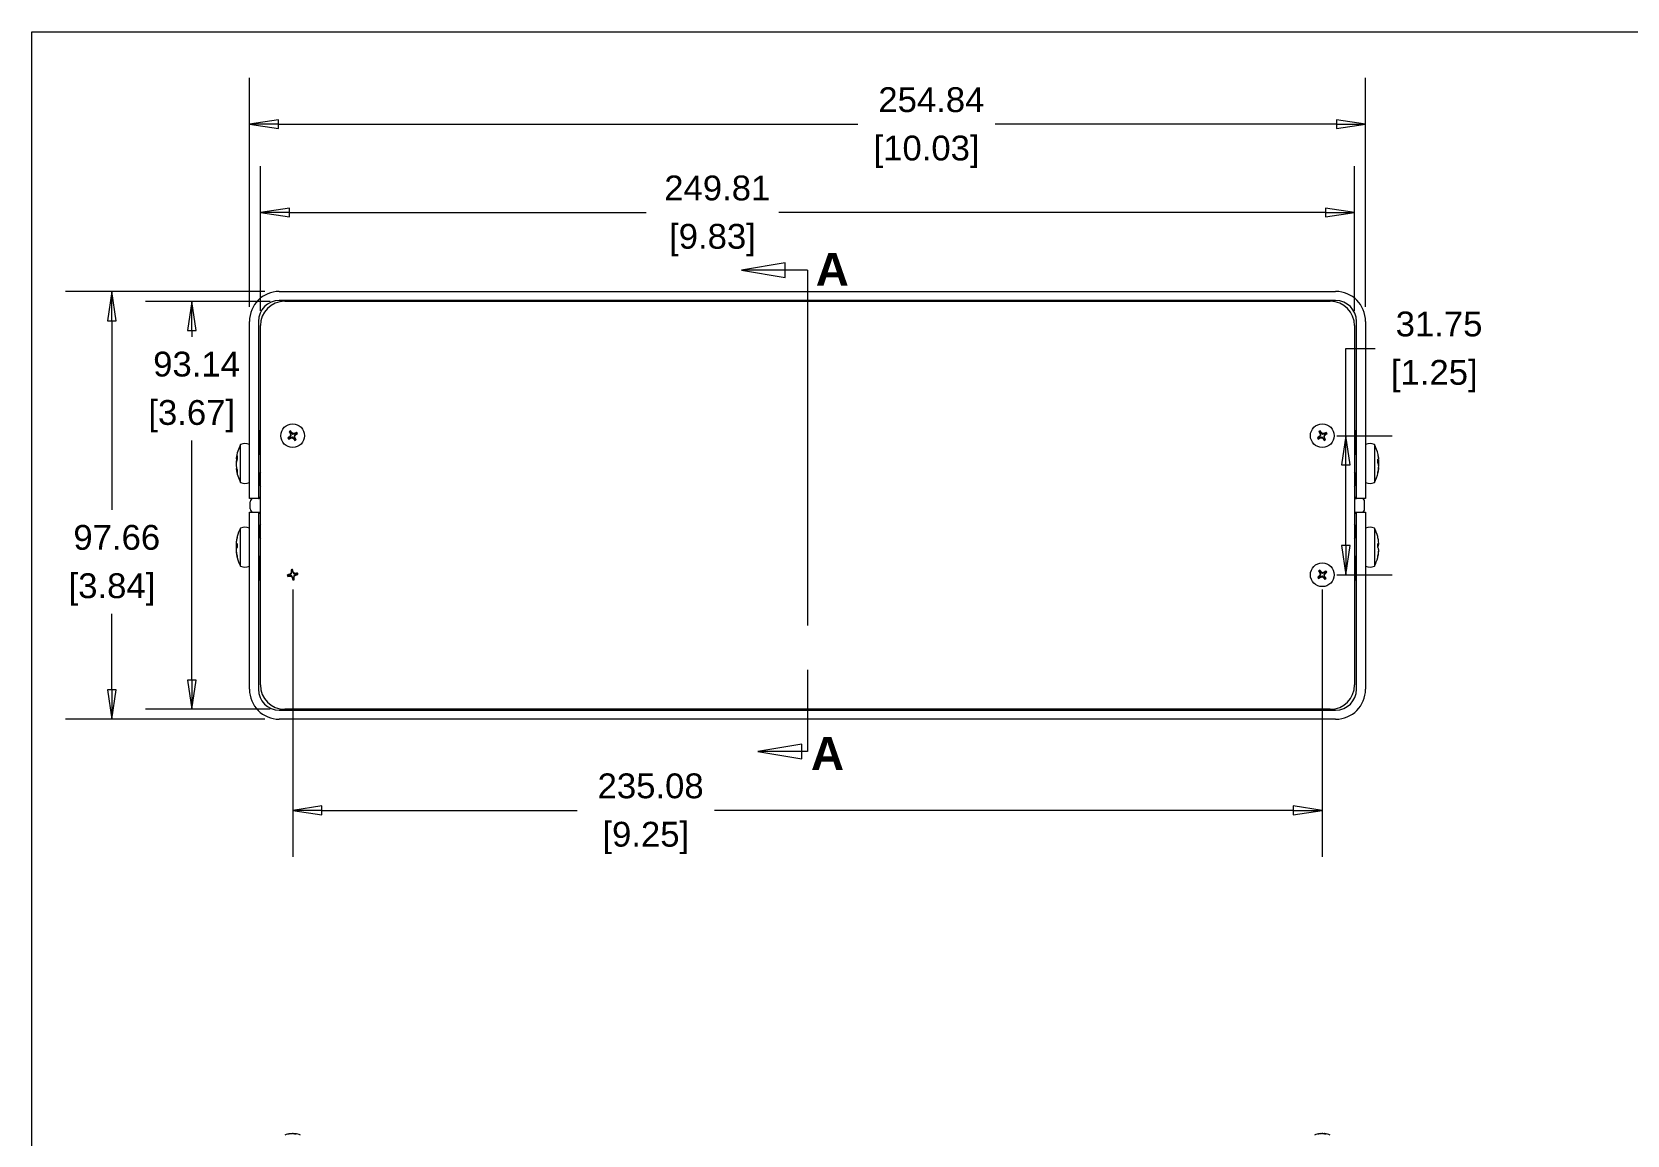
# Model space of a CAD drawing. Header units: millimetres. Extents: x 12 to 919, y 12 to 708.
# Drawn here: x 21.2 to 385.4, y 446.6 to 698.5 of the extents above; entities that cross this region are included whole.
import ezdxf

# ---------------------------------------------------------------- set-up
doc = ezdxf.new("R2010")
doc.units = ezdxf.units.MM
doc.header["$LTSCALE"] = 3.333333
doc.linetypes.add('DOUBLE_DASH_CHAIN', pattern=[1.2403, 0.6614, -0.0827, 0.1654, -0.0827, 0.1654, -0.0827])
doc.layers.get('0').update_dxf_attribs({"lineweight": 25})
for name, color, linetype, lineweight in [('Dimension (ANSI)', 7, 'Continuous', 9), ('Section Line (ANSI)', 7, 'DOUBLE_DASH_CHAIN', 9), ('Sketch Geometry (ANSI)', 7, 'Continuous', 9), ('Visible (ANSI)', 7, 'Continuous', 9)]:
    doc.layers.add(name, color=color, linetype=linetype, lineweight=lineweight)
doc.styles.add('Label Text (ANSI)', font='arialbd.ttf')
doc.styles.add('Note Text (ANSI)', font='arial.ttf')
doc.dimstyles.new('Default - mm_inch (ANSI)', dxfattribs={"dimscale": 3.333333, "dimtxt": 1.7, "dimasz": 2, "dimexe": 3.175, "dimexo": 1, "dimgap": 0.8, "dimtad": 0, "dimtih": 1, "dimtoh": 1, "dimrnd": 1e-08, "dimzin": 4, "dimdsep": 46, "dimtxsty": 'Note Text (ANSI)', "dimblk": 'Filled-1', "dimcen": 0.09, "dimdle": 10, "dimclrd": 256, "dimclre": 256, "dimclrt": 256, "dimadec": 1, "dimazin": 0, "dimtfac": 1.176471, "dimtofl": 0, "dimtmove": 0, "dimatfit": 3, "dimfxl": 0, "dimtolj": 1, "dimtzin": 0, "dimlwd": -1, "dimlwe": -1, "dimarcsym": 0})

# ---------------------------------------------------------------- blocks, each defined once
blk = doc.blocks.new('Borders Default Border')
at = {"layer": 'Sketch Geometry (ANSI)', "flags": 128}
blk.add_lwpolyline([(6.35, 6.35), (6.35, 209.55), (273.05, 209.55), (273.05, 6.35), (6.35, 6.35)], dxfattribs=at)
blk = doc.blocks.new('Filled-1')
at = {"color": 0}
for p, q in [((0, 0), (-1, 0.15)), ((-1, 0.15), (-1, -0.15)), ((-1, 0), (0, 0)), ((-1, -0.15), (0, 0))]:
    blk.add_line(p, q, dxfattribs=at)
at = {"color": 0, "flags": 128}
blk.add_lwpolyline([(-1, -0.15), (0, 0), (-1, 0.15), (-1, -0.15)], dxfattribs=at)
at = {"color": 0}
blk.add_solid([(-1, -0.15), (0, 0), (-1, 0.15), (-1, -0.15)], dxfattribs=at)
blk = doc.blocks.new('*D13')
at = {"layer": 'Defpoints', "color": 0, "transparency": 16777216}
for p in [(323.15, 657.27), (73.34, 631.45), (323.15, 631.45)]:
    blk.add_point(p, dxfattribs=at)
at = {"layer": 'Dimension (ANSI)', "transparency": 16777216}
for p, q in [((73.34, 634.78), (73.34, 667.85)), ((323.15, 634.78), (323.15, 667.85)), ((80.01, 657.27), (161.41, 657.27)), ((316.48, 657.27), (191.7, 657.27))]:
    blk.add_line(p, q, dxfattribs=at)
at = {"layer": 'Dimension (ANSI)', "transparency": 16777216, "xscale": 6.666666666666667, "yscale": 6.666666666666667, "zscale": 6.666666666666667, "rotation": 180}
blk.add_blockref('Filled-1', (73.34, 657.27), dxfattribs=at)
at = {"layer": 'Dimension (ANSI)', "transparency": 16777216, "xscale": 6.666666666666667, "yscale": 6.666666666666667, "zscale": 6.666666666666667}
blk.add_blockref('Filled-1', (323.15, 657.27), dxfattribs=at)
at = {"layer": 'Dimension (ANSI)', "transparency": 16777216, "attachment_point": 5, "style": 'Note Text (ANSI)'}
for s, insert, char_height in [('\\A1; 249.81', (176.55, 662.83), 5.6667), ('\\A1;[9.83]', (176.55, 650.97), 5.667)]:
    blk.add_mtext(s, dxfattribs=dict(at, insert=insert, char_height=char_height))
blk = doc.blocks.new('*D14')
at = {"layer": 'Defpoints', "color": 0, "transparency": 16777216}
for p in [(78.88, 636.98), (57.66, 543.84), (78.88, 543.84)]:
    blk.add_point(p, dxfattribs=at)
at = {"layer": 'Dimension (ANSI)', "transparency": 16777216}
for p, q in [((75.54, 636.98), (47.07, 636.98)), ((57.66, 630.32), (57.66, 628.91)), ((57.66, 550.51), (57.66, 605.19)), ((75.54, 543.84), (47.07, 543.84))]:
    blk.add_line(p, q, dxfattribs=at)
at = {"layer": 'Dimension (ANSI)', "transparency": 16777216, "xscale": 6.666666666666667, "yscale": 6.666666666666667, "zscale": 6.666666666666667}
for p, rotation in [((57.66, 636.98), 90), ((57.66, 543.84), 270)]:
    blk.add_blockref('Filled-1', p, dxfattribs=dict(at, rotation=rotation))
at = {"layer": 'Dimension (ANSI)', "transparency": 16777216, "char_height": 5.667, "attachment_point": 5, "style": 'Note Text (ANSI)'}
for s, insert in [('\\A1; 93.14', (57.66, 622.61)), ('\\A1;[3.67]', (57.66, 610.75))]:
    blk.add_mtext(s, dxfattribs=dict(at, insert=insert))
blk = doc.blocks.new('*D15')
at = {"layer": 'Defpoints', "color": 0, "transparency": 16777216}
for p in [(70.83, 677.43), (70.83, 632.4), (325.66, 632.4)]:
    blk.add_point(p, dxfattribs=at)
at = {"layer": 'Dimension (ANSI)', "transparency": 16777216}
for p, q in [((70.83, 635.73), (70.83, 688.01)), ((325.66, 635.73), (325.66, 688.01)), ((77.49, 677.43), (209.74, 677.43)), ((319, 677.43), (241.11, 677.43))]:
    blk.add_line(p, q, dxfattribs=at)
at = {"layer": 'Dimension (ANSI)', "transparency": 16777216, "xscale": 6.666666666666667, "yscale": 6.666666666666667, "zscale": 6.666666666666667, "rotation": 180}
blk.add_blockref('Filled-1', (70.83, 677.43), dxfattribs=at)
at = {"layer": 'Dimension (ANSI)', "transparency": 16777216, "xscale": 6.666666666666667, "yscale": 6.666666666666667, "zscale": 6.666666666666667}
blk.add_blockref('Filled-1', (325.66, 677.43), dxfattribs=at)
at = {"layer": 'Dimension (ANSI)', "transparency": 16777216, "char_height": 5.6667, "attachment_point": 5, "style": 'Note Text (ANSI)'}
for s, insert in [('\\A1; 254.84', (225.43, 682.99)), ('\\A1;[10.03]', (225.43, 671.13))]:
    blk.add_mtext(s, dxfattribs=dict(at, insert=insert))
blk = doc.blocks.new('*D16')
at = {"layer": 'Defpoints', "color": 0, "transparency": 16777216}
for p in [(77.66, 639.23), (39.44, 541.57), (77.66, 541.57)]:
    blk.add_point(p, dxfattribs=at)
at = {"layer": 'Dimension (ANSI)', "transparency": 16777216}
for p, q in [((74.33, 639.23), (28.86, 639.23)), ((39.44, 632.57), (39.44, 589.35)), ((39.44, 548.24), (39.44, 565.63)), ((74.33, 541.57), (28.86, 541.57))]:
    blk.add_line(p, q, dxfattribs=at)
at = {"layer": 'Dimension (ANSI)', "transparency": 16777216, "xscale": 6.666666666666667, "yscale": 6.666666666666667, "zscale": 6.666666666666667}
for p, rotation in [((39.44, 639.23), 90), ((39.44, 541.57), 270)]:
    blk.add_blockref('Filled-1', p, dxfattribs=dict(at, rotation=rotation))
at = {"layer": 'Dimension (ANSI)', "transparency": 16777216, "char_height": 5.667, "attachment_point": 5, "style": 'Note Text (ANSI)'}
for s, insert in [('\\A1; 97.66', (39.44, 583.05)), ('\\A1;[3.84]', (39.44, 571.19))]:
    blk.add_mtext(s, dxfattribs=dict(at, insert=insert))
blk = doc.blocks.new('*D17')
at = {"layer": 'Defpoints', "color": 0, "transparency": 16777216}
for p in [(80.71, 574.55), (315.78, 574.55), (315.78, 520.75)]:
    blk.add_point(p, dxfattribs=at)
at = {"layer": 'Dimension (ANSI)', "transparency": 16777216}
for p, q in [((80.71, 571.22), (80.71, 510.16)), ((315.78, 571.22), (315.78, 510.16)), ((87.37, 520.75), (145.63, 520.75)), ((309.12, 520.75), (177.03, 520.75))]:
    blk.add_line(p, q, dxfattribs=at)
at = {"layer": 'Dimension (ANSI)', "transparency": 16777216, "xscale": 6.666666666666667, "yscale": 6.666666666666667, "zscale": 6.666666666666667, "rotation": 180}
blk.add_blockref('Filled-1', (80.71, 520.75), dxfattribs=at)
at = {"layer": 'Dimension (ANSI)', "transparency": 16777216, "xscale": 6.666666666666667, "yscale": 6.666666666666667, "zscale": 6.666666666666667}
blk.add_blockref('Filled-1', (315.78, 520.75), dxfattribs=at)
at = {"layer": 'Dimension (ANSI)', "transparency": 16777216, "attachment_point": 5, "style": 'Note Text (ANSI)'}
for s, insert, char_height in [('\\A1; 235.08', (161.33, 526.31), 5.6667), ('\\A1;[9.25]', (161.33, 514.45), 5.667)]:
    blk.add_mtext(s, dxfattribs=dict(at, insert=insert, char_height=char_height))
blk = doc.blocks.new('*D18')
at = {"layer": 'Defpoints', "color": 0, "transparency": 16777216}
for p in [(315.78, 606.3), (321.17, 606.3), (315.78, 574.55)]:
    blk.add_point(p, dxfattribs=at)
at = {"layer": 'Dimension (ANSI)', "transparency": 16777216}
for p, q in [((321.17, 606.3), (321.17, 626.21)), ((321.17, 626.21), (327.84, 626.21)), ((319.12, 606.3), (331.75, 606.3)), ((321.17, 581.22), (321.17, 599.63)), ((319.12, 574.55), (331.75, 574.55))]:
    blk.add_line(p, q, dxfattribs=at)
at = {"layer": 'Dimension (ANSI)', "transparency": 16777216, "xscale": 6.666666666666667, "yscale": 6.666666666666667, "zscale": 6.666666666666667}
for p, rotation in [((321.17, 606.3), 90), ((321.17, 574.55), 270)]:
    blk.add_blockref('Filled-1', p, dxfattribs=dict(at, rotation=rotation))
at = {"layer": 'Dimension (ANSI)', "transparency": 16777216, "char_height": 5.667, "attachment_point": 5, "style": 'Note Text (ANSI)'}
for s, insert in [('\\A1; 31.75', (341.35, 631.77)), ('\\A1;[1.25]', (341.35, 619.91))]:
    blk.add_mtext(s, dxfattribs=dict(at, insert=insert))
blk = doc.blocks.new('2dTransSection1')
at = {"layer": 'Section Line (ANSI)', "linetype": 'Continuous'}
for p, q in [((57.95, 193.73), (54.95, 193.23)), ((57.95, 192.73), (57.95, 193.73)), ((57.95, 193.23), (54.95, 193.23)), ((54.95, 193.23), (57.95, 192.73)), ((59.47, 193.23), (57.95, 193.23)), ((59.47, 193.23), (59.47, 187.64)), ((59.47, 165.84), (59.47, 160.25)), ((59.08, 160.75), (56.08, 160.25)), ((59.08, 159.75), (59.08, 160.75)), ((59.08, 160.25), (56.08, 160.25)), ((56.08, 160.25), (59.08, 159.75)), ((59.47, 160.25), (59.08, 160.25))]:
    blk.add_line(p, q, dxfattribs=at)
at = {"layer": 'Section Line (ANSI)', "linetype": 'DOUBLE_DASH_CHAIN', "ltscale": 11.041431}
blk.add_line((59.47, 193.23), (59.47, 160.25), dxfattribs=at)
at = {"layer": 'Section Line (ANSI)', "linetype": 'Continuous', "flags": 128}
for points in [[(57.95, 193.73), (54.95, 193.23), (57.95, 192.73), (57.95, 193.73)], [(59.08, 160.75), (56.08, 160.25), (59.08, 159.75), (59.08, 160.75)]]:
    blk.add_lwpolyline(points, dxfattribs=at)
at = {"layer": 'Section Line (ANSI)'}
for points in [[(57.95, 193.73), (54.95, 193.23), (57.95, 192.73), (57.95, 193.73)], [(59.08, 160.75), (56.08, 160.25), (59.08, 159.75), (59.08, 160.75)]]:
    blk.add_solid(points, dxfattribs=at)
at = {"layer": 'Section Line (ANSI)', "char_height": 2.25, "attachment_point": 7, "style": 'Label Text (ANSI)'}
for insert in [(60.04, 192.16), (59.71, 158.99)]:
    blk.add_mtext('A', dxfattribs=dict(at, insert=insert))

msp = doc.modelspace()

# ---------------------------------------------------------------- linework, layer by layer
at = {"layer": 'Visible (ANSI)'}
for p, q in [((77.659, 639.233), (318.832, 639.233)), ((318.832, 637.175), (77.659, 637.175)), ((78.878, 636.985), (317.613, 636.985)), ((70.826, 591.989), (70.826, 632.4)), ((72.884, 632.4), (72.884, 591.989)), ((73.341, 549.38), (73.341, 631.448)), ((323.15, 631.448), (323.15, 549.38)), ((323.607, 591.989), (323.607, 632.4)), ((325.665, 632.4), (325.665, 591.989)), ((73.092, 602.403), (73.092, 607.102)), ((79.755, 605.768), (80.076, 605.978)), ((80.158, 605.853), (79.837, 605.643)), ((79.993, 606.067), (80.076, 605.978)), ((80.258, 606.851), (80.049, 607.171)), ((80.076, 605.978), (80.374, 606.371)), ((80.147, 606.803), (80.258, 606.851)), ((80.637, 605.968), (80.158, 605.853)), ((80.206, 605.741), (80.158, 605.853)), ((80.174, 607.253), (80.384, 606.933)), ((80.238, 606.4), (80.374, 606.371)), ((80.374, 606.371), (80.258, 606.851)), ((80.472, 607.015), (80.384, 606.933)), ((80.384, 606.933), (80.777, 606.635)), ((80.609, 605.832), (80.637, 605.968)), ((81.031, 605.67), (80.637, 605.968)), ((80.805, 606.771), (80.777, 606.635)), ((80.777, 606.635), (81.256, 606.75)), ((80.942, 605.588), (81.031, 605.67)), ((81.24, 605.35), (81.031, 605.67)), ((81.338, 606.625), (81.04, 606.232)), ((81.177, 606.203), (81.04, 606.232)), ((81.04, 606.232), (81.156, 605.752)), ((81.267, 605.8), (81.156, 605.752)), ((81.156, 605.752), (81.366, 605.432)), ((81.208, 606.862), (81.256, 606.75)), ((81.256, 606.75), (81.577, 606.96)), ((81.659, 606.835), (81.338, 606.625)), ((81.421, 606.536), (81.338, 606.625)), ((314.811, 605.808), (315.14, 606.004)), ((315.217, 605.876), (314.888, 605.679)), ((315.061, 606.096), (315.14, 606.004)), ((315.14, 606.004), (315.454, 606.385)), ((315.358, 606.869), (315.162, 607.197)), ((315.701, 605.971), (315.217, 605.876)), ((315.26, 605.762), (315.217, 605.876)), ((315.245, 606.825), (315.358, 606.869)), ((315.29, 607.274), (315.487, 606.945)), ((315.319, 606.419), (315.454, 606.385)), ((315.454, 606.385), (315.358, 606.869)), ((315.579, 607.024), (315.487, 606.945)), ((315.487, 606.945), (315.867, 606.632)), ((315.667, 605.836), (315.701, 605.971)), ((316.081, 605.658), (315.701, 605.971)), ((315.901, 606.767), (315.867, 606.632)), ((315.867, 606.632), (316.351, 606.728)), ((315.99, 605.579), (316.081, 605.658)), ((316.278, 605.329), (316.081, 605.658)), ((316.428, 606.599), (316.114, 606.218)), ((316.249, 606.184), (316.114, 606.218)), ((316.114, 606.218), (316.21, 605.734)), ((316.323, 605.778), (316.21, 605.734)), ((316.21, 605.734), (316.406, 605.406)), ((316.308, 606.841), (316.351, 606.728)), ((316.351, 606.728), (316.68, 606.924)), ((316.757, 606.795), (316.428, 606.599)), ((316.507, 606.507), (316.428, 606.599)), ((323.399, 607.102), (323.399, 602.403)), ((67.823, 601.077), (68.057, 601.035)), ((67.823, 601.066), (67.906, 601.052)), ((67.864, 601.128), (68.057, 601.095)), ((68.057, 601.667), (68.057, 600.926)), ((68.794, 595.611), (68.794, 604.267)), ((72.884, 602.276), (73.102, 602.276)), ((323.607, 602.276), (323.389, 602.276)), ((327.697, 604.267), (327.697, 595.611)), ((328.668, 601.075), (328.659, 601.074)), ((67.823, 600.131), (67.845, 600.13)), ((67.823, 599.69), (67.825, 599.69)), ((67.823, 598.811), (67.919, 598.828)), ((67.823, 598.8), (67.921, 598.818)), ((67.864, 600.767), (67.998, 600.775)), ((67.864, 599.053), (67.874, 599.052)), ((67.864, 598.545), (67.983, 598.561)), ((68.057, 598.295), (68.057, 597.768)), ((72.884, 597.602), (73.107, 597.602)), ((73.092, 595.291), (73.092, 597.45)), ((323.607, 597.602), (323.384, 597.602)), ((323.399, 597.45), (323.399, 595.291)), ((328.434, 600.023), (328.434, 600.909)), ((328.627, 600.722), (328.434, 600.686)), ((328.668, 600.551), (328.434, 600.528)), ((328.627, 600.108), (328.434, 600.077)), ((328.434, 597.556), (328.434, 597.76)), ((328.627, 598.5), (328.593, 598.503)), ((328.668, 600.144), (328.644, 600.143)), ((328.668, 598.96), (328.648, 598.963)), ((328.668, 598.803), (328.659, 598.804)), ((72.884, 591.989), (70.826, 591.989)), ((71.034, 589.576), (71.034, 591.227)), ((72.884, 591.989), (73.092, 591.989)), ((73.092, 591.989), (73.092, 591.862)), ((323.399, 591.989), (323.607, 591.989)), ((323.399, 591.862), (323.399, 591.989)), ((325.665, 591.989), (323.607, 591.989)), ((325.457, 589.576), (325.457, 591.227)), ((70.826, 548.402), (70.826, 588.814)), ((70.826, 588.814), (72.884, 588.814)), ((72.884, 588.814), (72.884, 548.402)), ((72.884, 588.814), (73.092, 588.814)), ((73.092, 588.814), (73.092, 588.941)), ((323.399, 588.941), (323.399, 588.814)), ((323.399, 588.814), (323.607, 588.814)), ((323.607, 588.814), (325.665, 588.814)), ((323.607, 548.402), (323.607, 588.814)), ((325.665, 588.814), (325.665, 548.402)), ((68.057, 583.248), (68.057, 583.247)), ((68.794, 576.536), (68.794, 585.191)), ((72.884, 583.2), (73.107, 583.2)), ((73.092, 585.512), (73.092, 583.353)), ((323.607, 583.2), (323.384, 583.2)), ((323.399, 583.353), (323.399, 585.512)), ((327.697, 585.191), (327.697, 576.536)), ((328.434, 583.246), (328.434, 583.248)), ((67.823, 581.539), (68.057, 581.514)), ((67.823, 581.235), (67.85, 581.233)), ((67.823, 579.927), (67.836, 579.929)), ((67.823, 579.77), (67.832, 579.772)), ((67.864, 581.563), (68.057, 581.528)), ((67.864, 581.128), (68.057, 581.096)), ((67.864, 579.439), (67.888, 579.441)), ((67.864, 579.424), (67.866, 579.425)), ((68.057, 581.685), (68.057, 580.788)), ((328.434, 580.752), (328.434, 581.651)), ((328.627, 581.544), (328.434, 581.509)), ((328.627, 581.15), (328.434, 581.118)), ((328.627, 579.444), (328.606, 579.445)), ((328.668, 581.553), (328.629, 581.549)), ((328.668, 579.938), (328.657, 579.939)), ((68.057, 578.625), (68.057, 578.479)), ((72.884, 578.527), (73.102, 578.527)), ((73.092, 578.4), (73.092, 573.701)), ((80.515, 575.234), (80.45, 575.612)), ((80.598, 575.637), (80.662, 575.259)), ((315.189, 575.466), (315.419, 575.16)), ((323.607, 578.527), (323.389, 578.527)), ((323.399, 573.701), (323.399, 578.4)), ((328.434, 578.479), (328.434, 578.612)), ((79.622, 574.442), (79.999, 574.507)), ((80.024, 574.359), (79.647, 574.295)), ((79.959, 574.621), (79.999, 574.507)), ((79.999, 574.507), (80.429, 574.748)), ((80.024, 574.238), (80.024, 574.359)), ((80.51, 574.274), (80.024, 574.359)), ((80.316, 574.829), (80.429, 574.748)), ((80.393, 575.234), (80.515, 575.234)), ((80.429, 574.748), (80.515, 575.234)), ((80.43, 574.16), (80.51, 574.274)), ((80.752, 573.844), (80.51, 574.274)), ((80.638, 573.803), (80.752, 573.844)), ((80.776, 575.3), (80.662, 575.259)), ((80.662, 575.259), (80.904, 574.83)), ((80.816, 573.466), (80.752, 573.844)), ((80.985, 574.355), (80.9, 573.869)), ((81.021, 573.869), (80.9, 573.869)), ((80.9, 573.869), (80.964, 573.491)), ((80.984, 574.943), (80.904, 574.83)), ((80.904, 574.83), (81.39, 574.744)), ((81.415, 574.596), (80.985, 574.355)), ((81.098, 574.274), (80.985, 574.355)), ((81.39, 574.865), (81.39, 574.744)), ((81.39, 574.744), (81.767, 574.809)), ((81.792, 574.661), (81.415, 574.596)), ((81.455, 574.482), (81.415, 574.596)), ((314.87, 573.956), (315.176, 574.187)), ((315.266, 574.067), (314.96, 573.837)), ((315.3, 575.07), (315.069, 575.376)), ((315.087, 574.27), (315.176, 574.187)), ((315.176, 574.187), (315.447, 574.599)), ((315.192, 575.014), (315.3, 575.07)), ((315.737, 574.214), (315.266, 574.067)), ((315.321, 573.959), (315.266, 574.067)), ((315.447, 574.599), (315.3, 575.07)), ((315.309, 574.618), (315.447, 574.599)), ((315.502, 575.248), (315.419, 575.16)), ((315.419, 575.16), (315.831, 574.889)), ((315.717, 574.077), (315.737, 574.214)), ((316.149, 573.943), (315.737, 574.214)), ((315.831, 574.889), (316.302, 575.036)), ((315.851, 575.027), (315.831, 574.889)), ((316.066, 573.855), (316.149, 573.943)), ((316.392, 574.916), (316.121, 574.504)), ((316.259, 574.485), (316.121, 574.504)), ((316.121, 574.504), (316.268, 574.033)), ((316.379, 573.637), (316.149, 573.943)), ((316.247, 575.144), (316.302, 575.036)), ((316.376, 574.089), (316.268, 574.033)), ((316.268, 574.033), (316.499, 573.728)), ((316.302, 575.036), (316.608, 575.266)), ((316.698, 575.147), (316.392, 574.916)), ((316.481, 574.833), (316.392, 574.916)), ((77.659, 543.627), (318.832, 543.627)), ((317.613, 543.843), (78.878, 543.843)), ((318.832, 541.57), (77.659, 541.57)), ((79.817, 446.812), (79.621, 446.812)), ((79.993, 446.903), (79.998, 446.86)), ((80.238, 446.938), (80.243, 446.908)), ((80.805, 446.938), (80.805, 446.922)), ((81.177, 446.938), (81.156, 446.832)), ((81.503, 446.812), (81.204, 446.812)), ((81.267, 446.903), (81.252, 446.812)), ((314.948, 446.812), (314.734, 446.812)), ((315.087, 446.903), (315.094, 446.853)), ((315.309, 446.938), (315.316, 446.902)), ((315.319, 446.938), (315.324, 446.911)), ((315.851, 446.938), (315.851, 446.929)), ((315.901, 446.938), (315.901, 446.936)), ((316.259, 446.938), (316.242, 446.852)), ((316.249, 446.938), (316.243, 446.904)), ((316.247, 446.903), (316.248, 446.884)), ((316.637, 446.812), (316.353, 446.812)), ((316.376, 446.903), (316.362, 446.812))]:
    msp.add_line(p, q, dxfattribs=at)
for centre in [(80.707, 606.302), (315.784, 606.302), (315.784, 574.552)]:
    msp.add_circle(centre, 2.71, dxfattribs=at)
for centre, radius, start, end in [((77.659, 632.4), 6.833, 90, 180), ((318.832, 632.4), 6.833, 0, 90), ((77.659, 632.4), 4.775, 90, 180), ((78.878, 631.448), 5.537, 90, 180), ((317.613, 631.448), 5.537, 0, 90), ((318.832, 632.4), 4.775, 0, 90), ((73.854, 607.102), 0.762, 132.28494, 180), ((80.707, 606.302), 1.194, 204.61451, 221.77711), ((80.707, 606.302), 1.091, 209.26121, 217.13041), ((80.707, 606.302), 1.194, 114.61451, 131.77711), ((80.707, 606.302), 1.091, 119.26121, 127.13041), ((80.707, 606.302), 1.194, 294.61451, 311.77711), ((80.707, 606.302), 1.091, 299.26121, 307.13041), ((80.707, 606.302), 1.091, 29.26121, 37.13041), ((80.707, 606.302), 1.194, 24.61451, 41.77711), ((315.784, 606.302), 1.194, 202.27022, 219.43282), ((315.784, 606.302), 1.091, 206.91692, 214.78612), ((315.784, 606.302), 1.194, 112.27022, 129.43282), ((315.784, 606.302), 1.091, 116.91692, 124.78612), ((315.784, 606.302), 1.194, 292.27022, 309.43282), ((315.784, 606.302), 1.091, 296.91692, 304.78612), ((315.784, 606.302), 1.091, 26.91692, 34.78612), ((315.784, 606.302), 1.194, 22.27022, 39.43282), ((322.637, 607.102), 0.762, 0, 47.71506), ((77.266, 599.939), 9.513, 152.93992, 172.61186), ((69.81, 602.276), 2.235, 62.96431, 117.03569), ((73.854, 602.403), 0.762, 180, 227.71506), ((322.637, 602.403), 0.762, 312.28494, 0), ((326.681, 602.276), 2.235, 62.96431, 117.03569), ((319.225, 599.939), 9.513, 12.61205, 27.06008), ((319.225, 599.939), 9.513, 7.4272, 12.61205), ((77.266, 599.939), 9.513, 187.38814, 207.06008), ((73.854, 597.45), 0.762, 132.28494, 180), ((322.637, 597.45), 0.762, 0, 47.71506), ((319.225, 599.939), 9.513, 332.93992, 347.38795), ((319.225, 599.939), 9.513, 347.38795, 352.5728), ((69.81, 597.602), 2.235, 242.96431, 297.03569), ((73.854, 595.291), 0.762, 180, 227.71506), ((322.637, 595.291), 0.762, 312.28494, 0), ((326.681, 597.602), 2.235, 242.96431, 297.03569), ((71.796, 591.227), 0.762, 90, 180), ((73.854, 591.862), 0.762, 132.28494, 180), ((322.637, 591.862), 0.762, 0, 47.71506), ((324.695, 591.227), 0.762, 0, 90), ((71.796, 589.576), 0.762, 180, 270), ((73.854, 588.941), 0.762, 180, 227.71506), ((322.637, 588.941), 0.762, 312.28494, 0), ((324.695, 589.576), 0.762, 270, 0), ((77.266, 580.863), 9.513, 165.48168, 171.9401), ((77.266, 580.863), 9.513, 152.93992, 165.48168), ((69.81, 583.2), 2.235, 62.96431, 117.03569), ((73.854, 585.512), 0.762, 132.28494, 180), ((73.854, 583.353), 0.762, 180, 227.71506), ((322.637, 585.512), 0.762, 0, 47.71506), ((322.637, 583.353), 0.762, 312.28494, 0), ((326.681, 583.2), 2.235, 62.96431, 117.03569), ((319.225, 580.863), 9.513, 14.51832, 27.06008), ((77.266, 580.863), 9.513, 188.0599, 194.51832), ((77.266, 580.863), 9.513, 194.51832, 207.06008), ((69.81, 578.527), 2.235, 242.96431, 297.03569), ((73.854, 578.4), 0.762, 132.28494, 180), ((80.707, 574.552), 1.194, 91.10933, 108.27193), ((80.707, 574.552), 1.091, 95.75603, 103.62523), ((315.784, 574.552), 1.194, 118.42514, 135.58774), ((315.784, 574.552), 1.091, 123.07184, 130.94104), ((322.637, 578.4), 0.762, 0, 47.71506), ((326.681, 578.527), 2.235, 242.96431, 297.03569), ((319.225, 580.863), 9.513, 332.93992, 345.48168), ((73.854, 573.701), 0.762, 180, 227.71506), ((80.707, 574.552), 1.194, 181.10933, 198.27193), ((80.707, 574.552), 1.091, 185.75603, 193.62523), ((80.707, 574.552), 1.194, 271.10933, 288.27193), ((80.707, 574.552), 1.091, 275.75603, 283.62523), ((80.707, 574.552), 1.091, 5.75603, 13.62523), ((80.707, 574.552), 1.194, 1.10933, 18.27193), ((315.784, 574.552), 1.194, 208.42514, 225.58774), ((315.784, 574.552), 1.091, 213.07184, 220.94104), ((315.784, 574.552), 1.194, 298.42514, 315.58774), ((315.784, 574.552), 1.091, 303.07184, 310.94104), ((315.784, 574.552), 1.091, 33.07184, 40.94104), ((315.784, 574.552), 1.194, 28.42514, 45.58774), ((322.637, 573.701), 0.762, 312.28494, 0), ((77.659, 548.402), 6.833, 180, 270), ((77.659, 548.402), 4.775, 180, 270), ((78.878, 549.38), 5.537, 180, 270), ((317.613, 549.38), 5.537, 270, 0), ((318.832, 548.402), 6.833, 270, 0), ((318.832, 548.402), 4.775, 270, 0), ((80.707, 442.151), 4.811, 96.47172, 112.1662), ((80.707, 442.151), 4.811, 67.8338, 83.52828), ((315.784, 442.151), 4.811, 96.18023, 112.1662), ((315.784, 442.151), 4.811, 67.8338, 83.81977)]:
    msp.add_arc(centre, radius, start, end, dxfattribs=at)
for centre, major_axis, ratio, start_param, end_param in [((81.049, 605.779), (3.991, 2.611), 0.1736482, 1.7236056, 1.8209731), ((80.365, 606.824), (-3.991, -2.611), 0.1736482, 1.3206195, 1.417987), ((81.229, 606.643), (-2.611, 3.991), 0.1736482, 1.3206195, 1.417987), ((81.025, 606.061), (2.895, 3.822), 0.1736482, 1.6136139, 1.7001067), ((81.094, 606.395), (-1.122, 4.661), 0.1736482, 1.441486, 1.5279787), ((80.614, 606.689), (-4.661, -1.122), 0.1736482, 1.441486, 1.5279787), ((80.185, 605.96), (2.611, -3.991), 0.1736482, 1.7236056, 1.8209731), ((80.467, 605.984), (3.822, -2.895), 0.1736482, 1.6136139, 1.7001067), ((80.948, 606.619), (-3.822, 2.895), 0.1736482, 1.6136139, 1.7001067), ((80.8, 605.914), (4.661, 1.122), 0.1736482, 1.441486, 1.5279787), ((81.229, 606.643), (-2.611, 3.991), 0.1736482, 1.7236056, 1.8209731), ((80.39, 606.542), (-2.895, -3.822), 0.1736482, 1.6136139, 1.7001067), ((80.32, 606.208), (1.122, -4.661), 0.1736482, 1.441486, 1.5279787), ((81.049, 605.779), (3.991, 2.611), 0.1736482, 1.3206195, 1.417987), ((80.185, 605.96), (2.611, -3.991), 0.1736482, 1.3206195, 1.417987), ((80.365, 606.824), (-3.991, -2.611), 0.1736482, 1.7236056, 1.8209731), ((316.104, 605.766), (4.095, 2.446), 0.1736482, 1.7236056, 1.8209731), ((315.464, 606.837), (-4.095, -2.446), 0.1736482, 1.3206195, 1.417987), ((316.32, 606.622), (-2.446, 4.095), 0.1736482, 1.3206195, 1.417987), ((316.091, 606.048), (3.048, 3.701), 0.1736482, 1.6136139, 1.7001067), ((316.175, 606.379), (-0.93, 4.703), 0.1736482, 1.441486, 1.5279787), ((315.707, 606.692), (-4.703, -0.93), 0.1736482, 1.441486, 1.5279787), ((315.248, 605.981), (2.446, -4.095), 0.1736482, 1.7236056, 1.8209731), ((315.531, 605.994), (3.701, -3.048), 0.1736482, 1.6136139, 1.7001067), ((316.037, 606.609), (-3.701, 3.048), 0.1736482, 1.6136139, 1.7001067), ((315.861, 605.911), (4.703, 0.93), 0.1736482, 1.441486, 1.5279787), ((316.32, 606.622), (-2.446, 4.095), 0.1736482, 1.7236056, 1.8209731), ((315.477, 606.555), (-3.048, -3.701), 0.1736482, 1.6136139, 1.7001067), ((315.393, 606.224), (0.93, -4.703), 0.1736482, 1.441486, 1.5279787), ((316.104, 605.766), (4.095, 2.446), 0.1736482, 1.3206195, 1.417987), ((315.248, 605.981), (2.446, -4.095), 0.1736482, 1.3206195, 1.417987), ((315.464, 606.837), (-4.095, -2.446), 0.1736482, 1.7236056, 1.8209731), ((77.172, 599.454), (-9.325, 1.803), 0.4046085, 0.0251524, 0.0472347), ((77.172, 599.409), (-9.352, 1.656), 0.0883531, 6.200651, 6.2679671), ((77.172, 599.466), (-9.317, 1.846), 0.4490901, 0.055339, 0.057884), ((77.066, 599.015), (-9.229, 1.998), 0.571104, 6.1556377, 6.261262), ((77.066, 600.549), (-8.974, -2.939), 0.82991, 5.8432065, 5.8728742), ((77.066, 600.597), (-9.035, -2.747), 0.8023008, 5.8611308, 5.8990054), ((319.425, 599.684), (7.434, 5.824), 0.9595384, 5.7835008, 5.8545906), ((319.319, 599.574), (9.199, 2.365), 0.716661, 6.1318469, 6.1991629), ((319.319, 599.409), (9.353, 1.654), 0.0768279, 0.0172717, 0.0426499), ((319.319, 599.457), (9.323, 1.813), 0.4151252, 6.2334994, 6.2572449), ((77.172, 599.96), (-2.086, -9.266), 0.9840315, 4.8391295, 4.9064456), ((77.172, 599.987), (4.307, 8.465), 0.9808364, 1.9511531, 2.0184692), ((77.172, 600.157), (-8.728, -3.746), 0.897852, 5.8172084, 5.8845245), ((77.172, 599.696), (-8.859, 3.425), 0.8764499, 0.3576058, 0.360774), ((77.172, 599.72), (-8.728, 3.746), 0.897852, 0.3986608, 0.4207431), ((77.172, 599.891), (4.307, -8.465), 0.9808364, 4.2647161, 4.3320322), ((77.172, 600.181), (-8.859, -3.425), 0.8764499, 5.9224113, 5.9255795), ((77.172, 599.918), (-2.086, 9.266), 0.9840315, 1.3767397, 1.4440558), ((77.172, 600.47), (-9.353, -1.651), 0.039094, 0.0239604, 0.0531406), ((77.172, 600.412), (-9.317, -1.846), 0.4490901, 6.2253013, 6.2278463), ((77.172, 600.424), (-9.325, -1.803), 0.4046085, 6.2359506, 6.3032667), ((77.066, 600.863), (-9.229, -1.998), 0.571104, 5.9096685, 6.0152927), ((77.066, 599.281), (-9.035, 2.747), 0.8023008, 0.3841799, 0.4898041), ((77.066, 599.328), (-8.974, 2.939), 0.82991, 0.4103111, 0.4386635), ((77.066, 600.597), (-9.035, -2.747), 0.8023008, 6.1888213, 6.2944456), ((319.425, 598.834), (9.292, 1.682), 0.2216584, 0.1048158, 0.2104401), ((319.425, 601.044), (9.292, -1.682), 0.2216584, 0.1850001, 0.2906243), ((319.425, 599.684), (7.434, 5.824), 0.9595384, 5.3880607, 5.4936849), ((319.425, 600.194), (7.434, -5.824), 0.9595384, 0.3940602, 0.4996845), ((319.425, 598.834), (9.292, 1.682), 0.2216584, 6.0270954, 6.0981852), ((319.319, 599.431), (9.34, 1.725), 0.2926893, 6.1310113, 6.1983274), ((319.319, 599.552), (9.231, 2.237), 0.6754579, 6.0227838, 6.0900999), ((319.319, 600.326), (9.231, -2.237), 0.6754579, 0.1930854, 0.2604015), ((319.319, 600.097), (-8.168, 4.846), 0.9403081, 3.5522833, 3.6195994), ((319.319, 600.304), (9.199, -2.365), 0.716661, 0.0840224, 0.1513385), ((319.319, 600.163), (8.762, -3.665), 0.8930383, 0.3883674, 0.442068), ((319.319, 600.421), (9.323, -1.813), 0.4151252, 6.2791706, 6.3328712), ((319.319, 599.781), (-8.168, -4.846), 0.9403081, 2.6635859, 2.6943968), ((319.319, 600.447), (9.34, -1.725), 0.2926893, 0.0848579, 0.1156688), ((319.319, 599.98), (3.843, -8.686), 0.9818064, 1.1782755, 1.2036537), ((319.319, 599.897), (3.843, 8.686), 0.9818064, 5.0795316, 5.1049098), ((319.319, 599.715), (8.762, 3.665), 0.8930383, 5.8710724, 5.8948179), ((77.066, 580.683), (6.334, -7.004), 0.9722074, 3.712624, 3.8182483), ((319.425, 580.7), (5.983, 7.306), 0.9744887, 5.5561205, 5.6617448), ((77.172, 580.525), (-9.152, 2.539), 0.7602026, 0.109639, 0.176955), ((77.172, 580.42), (-9.292, 1.964), 0.5431199, 0.0367765, 0.0834444), ((77.172, 580.333), (-9.353, 1.653), 0.0697999, 0.0431971, 0.0627743), ((77.172, 580.368), (-9.333, 1.764), 0.3548802, 0.0978406, 0.1651566), ((77.172, 580.672), (-8.531, 4.174), 0.9186438, 0.370434, 0.391584), ((77.172, 580.453), (-9.259, 2.115), 0.6260497, 0.1729005, 0.2402166), ((77.172, 580.826), (-3.542, 8.812), 0.982331, 1.1319553, 1.1515325), ((77.172, 580.57), (-9.047, 2.892), 0.8215029, 0.2877113, 0.3343793), ((77.172, 581.157), (-9.047, -2.892), 0.8215029, 5.928158, 5.995474), ((77.172, 581.274), (-9.259, -2.115), 0.6260497, 6.0429687, 6.1102848), ((77.172, 580.901), (-3.542, -8.812), 0.982331, 5.1316528, 5.15123), ((77.172, 581.055), (-8.531, -4.174), 0.9186438, 5.8916013, 5.9589174), ((77.172, 581.359), (-9.333, -1.764), 0.3548802, 6.1641947, 6.1853447), ((77.172, 581.201), (-9.152, -2.539), 0.7602026, 6.1062303, 6.1735463), ((77.172, 581.394), (-9.353, -1.653), 0.0697999, 6.220411, 6.2399882), ((77.172, 581.307), (-9.292, -1.964), 0.5431199, 6.1997409, 6.2670569), ((77.066, 579.744), (-9.296, 1.66), 0.1570322, 6.0606936, 6.1663179), ((77.066, 579.744), (-9.296, 1.66), 0.1570322, 0.1729485, 0.2785727), ((77.066, 581.881), (-9.266, -1.821), 0.4353056, 6.0364554, 6.0529159), ((77.066, 581.983), (-9.296, -1.66), 0.1570322, 6.0046126, 6.1102368), ((77.066, 580.683), (6.334, -7.004), 0.9722074, 4.1080642, 4.2136884), ((77.066, 581.044), (6.334, 7.004), 0.9722074, 2.464937, 2.5705613), ((77.066, 581.365), (-8.771, -3.499), 0.8833772, 6.0892919, 6.1057524), ((319.425, 579.741), (9.297, 1.657), 0.1421905, 0.1195758, 0.2252001), ((319.425, 579.741), (9.297, 1.657), 0.1421905, 6.007321, 6.1129453), ((319.425, 581.986), (9.297, -1.657), 0.1421905, 0.17024, 0.2758643), ((319.425, 580.7), (5.983, 7.306), 0.9744887, 5.1606804, 5.2663046), ((319.425, 581.027), (5.983, -7.306), 0.9744887, 0.6214406, 0.7270648), ((319.319, 580.532), (9.14, 2.583), 0.7696598, 6.0998472, 6.1671633), ((319.319, 580.37), (9.331, 1.774), 0.3688457, 6.1149819, 6.1822979), ((319.319, 580.448), (9.265, 2.09), 0.614386, 6.047272, 6.1145881), ((319.319, 581.279), (9.265, -2.09), 0.614386, 0.1685972, 0.2359133), ((319.319, 581.063), (8.593, -4.046), 0.913126, 0.3078291, 0.3751452), ((319.319, 581.195), (9.14, -2.583), 0.7696598, 0.116022, 0.1833381), ((319.319, 580.664), (8.593, 4.046), 0.913126, 5.9080401, 5.927068), ((319.319, 581.356), (9.331, -1.774), 0.3688457, 0.1008874, 0.1199153), ((81.322, 574.657), (-0.803, 4.701), 0.1736482, 1.3206195, 1.417987), ((80.092, 574.446), (0.803, -4.701), 0.1736482, 1.7236056, 1.8209731), ((315.286, 574.176), (2.871, -3.809), 0.1736482, 1.7236056, 1.8209731), ((80.812, 573.936), (4.701, 0.803), 0.1736482, 1.7236056, 1.8209731), ((80.602, 575.167), (-4.701, -0.803), 0.1736482, 1.3206195, 1.417987), ((80.902, 574.204), (4.179, 2.351), 0.1736482, 1.6136139, 1.7001067), ((80.776, 574.944), (-4.722, 0.831), 0.1736482, 1.441486, 1.5279787), ((81.099, 574.483), (0.831, 4.722), 0.1736482, 1.441486, 1.5279787), ((81.054, 574.747), (-2.351, 4.179), 0.1736482, 1.6136139, 1.7001067), ((81.322, 574.657), (-0.803, 4.701), 0.1736482, 1.7236056, 1.8209731), ((80.36, 574.356), (2.351, -4.179), 0.1736482, 1.6136139, 1.7001067), ((80.638, 574.159), (4.722, -0.831), 0.1736482, 1.441486, 1.5279787), ((80.315, 574.621), (-0.831, -4.722), 0.1736482, 1.441486, 1.5279787), ((80.092, 574.446), (0.803, -4.701), 0.1736482, 1.3206195, 1.417987), ((80.512, 574.899), (-4.179, -2.351), 0.1736482, 1.6136139, 1.7001067), ((80.812, 573.936), (4.701, 0.803), 0.1736482, 1.3206195, 1.417987), ((80.602, 575.167), (-4.701, -0.803), 0.1736482, 1.7236056, 1.8209731), ((316.16, 574.053), (3.809, 2.871), 0.1736482, 1.7236056, 1.8209731), ((316.283, 574.927), (-2.871, 3.809), 0.1736482, 1.3206195, 1.417987), ((315.408, 575.05), (-3.809, -2.871), 0.1736482, 1.3206195, 1.417987), ((316.117, 574.333), (2.634, 4.006), 0.1736482, 1.6136139, 1.7001067), ((316.164, 574.67), (-1.429, 4.577), 0.1736482, 1.441486, 1.5279787), ((315.665, 574.932), (-4.577, -1.429), 0.1736482, 1.441486, 1.5279787), ((315.565, 574.219), (4.006, -2.634), 0.1736482, 1.6136139, 1.7001067), ((316.003, 574.884), (-4.006, 2.634), 0.1736482, 1.6136139, 1.7001067), ((315.903, 574.171), (4.577, 1.429), 0.1736482, 1.441486, 1.5279787), ((316.283, 574.927), (-2.871, 3.809), 0.1736482, 1.7236056, 1.8209731), ((316.16, 574.053), (3.809, 2.871), 0.1736482, 1.3206195, 1.417987), ((315.451, 574.77), (-2.634, -4.006), 0.1736482, 1.6136139, 1.7001067), ((315.404, 574.433), (1.429, -4.577), 0.1736482, 1.441486, 1.5279787), ((315.286, 574.176), (2.871, -3.809), 0.1736482, 1.3206195, 1.417987), ((315.408, 575.05), (-3.809, -2.871), 0.1736482, 1.7236056, 1.8209731), ((81.049, 442.261), (-1.462, 4.54), 0.8240914, 6.1765708, 6.2739383), ((80.365, 442.261), (-1.462, -4.54), 0.8240914, 3.5538257, 3.6511932), ((81.025, 442.221), (-1.035, 4.681), 0.5945528, 6.1952471, 6.2817399), ((80.614, 442.221), (-2.886, -3.829), 0.957482, 3.8095529, 3.8960457), ((80.948, 442.221), (-1.344, 4.602), 0.7850817, 5.9284762, 6.014969), ((80.467, 442.221), (1.344, 4.602), 0.7850817, 0.2682163, 0.293741), ((80.8, 442.221), (2.886, -3.829), 0.957482, 2.3951906, 2.4736324), ((81.229, 442.261), (-0.983, 4.667), 0.5391842, 5.9198796, 6.0172471), ((80.39, 442.221), (1.035, 4.681), 0.5945528, 0.0624135, 0.0879382), ((80.32, 442.221), (0.856, 4.717), 0.2303792, 6.195632, 6.2821248), ((80.185, 442.261), (0.983, 4.667), 0.5391842, 6.1461375, 6.2435049), ((316.16, 442.261), (-1.341, 4.577), 0.7864358, 6.2095605, 6.306928), ((315.408, 442.261), (1.341, 4.577), 0.7864358, 0.3792434, 0.4766109), ((316.117, 442.221), (-0.99, 4.691), 0.5410626, 6.2123147, 6.2988075), ((316.091, 442.221), (-1.068, 4.674), 0.6261683, 6.1839169, 6.1871514), ((315.707, 442.221), (-3.225, -3.548), 0.9661041, 3.9050709, 3.9800166), ((315.665, 442.221), (-2.441, -4.126), 0.9400544, 3.6919809, 3.7784737), ((316.037, 442.221), (-1.281, 4.62), 0.760105, 6.0265314, 6.0326177), ((316.003, 442.221), (-1.465, 4.565), 0.8228594, 5.8956817, 5.9821745), ((315.565, 442.221), (1.465, 4.565), 0.8228594, 0.3010108, 0.3175856), ((315.903, 442.221), (2.441, -4.126), 0.9400544, 2.5047116, 2.5912044), ((315.531, 442.221), (1.281, 4.62), 0.760105, 0.2505676, 0.2566539), ((315.861, 442.221), (3.225, -3.548), 0.9661041, 2.3052076, 2.3781144), ((316.283, 442.261), (-1.028, 4.657), 0.5927605, 5.9028644, 6.0002319), ((316.16, 442.261), (-1.341, 4.577), 0.7864358, 5.9025854, 5.9039419), ((315.477, 442.221), (1.068, 4.674), 0.6261683, 0.0960339, 0.0992684), ((315.393, 442.221), (0.848, 4.719), 0.1910215, 6.2640947, 6.2746885), ((315.404, 442.221), (0.871, 4.715), 0.2935032, 6.2080382, 6.294531), ((315.451, 442.221), (0.99, 4.691), 0.5410626, 0.0542958, 0.0708706), ((315.286, 442.261), (1.028, 4.657), 0.5927605, 6.1631526, 6.2605201)]:
    msp.add_ellipse(centre, major_axis=major_axis, ratio=ratio, start_param=start_param, end_param=end_param, dxfattribs=at)
for points in [[(79.755, 605.768), (79.69, 605.785), (79.621, 605.804)], [(79.837, 605.643), (79.826, 605.576), (79.817, 605.506)], [(80.049, 607.171), (79.982, 607.183), (79.911, 607.192)], [(80.174, 607.253), (80.19, 607.319), (80.21, 607.387)], [(81.24, 605.35), (81.224, 605.284), (81.204, 605.216)], [(81.503, 605.411), (81.432, 605.42), (81.366, 605.432)], [(81.598, 607.097), (81.588, 607.027), (81.577, 606.96)], [(81.793, 606.799), (81.725, 606.819), (81.659, 606.835)], [(314.811, 605.808), (314.746, 605.827), (314.679, 605.849)], [(314.888, 605.679), (314.874, 605.613), (314.862, 605.543)], [(315.162, 607.197), (315.095, 607.212), (315.026, 607.224)], [(315.29, 607.274), (315.309, 607.339), (315.332, 607.407)], [(316.278, 605.329), (316.259, 605.264), (316.237, 605.196)], [(316.543, 605.379), (316.473, 605.391), (316.406, 605.406)], [(316.706, 607.06), (316.694, 606.99), (316.68, 606.924)], [(316.889, 606.754), (316.822, 606.777), (316.757, 606.795)], [(80.45, 575.612), (80.393, 575.649), (80.333, 575.686)], [(80.598, 575.637), (80.639, 575.691), (80.684, 575.746)], [(315.189, 575.466), (315.201, 575.532), (315.216, 575.602)], [(79.622, 574.442), (79.568, 574.483), (79.513, 574.528)], [(79.647, 574.295), (79.61, 574.238), (79.573, 574.177)], [(80.816, 573.466), (80.775, 573.412), (80.73, 573.358)], [(81.081, 573.418), (81.021, 573.454), (80.964, 573.491)], [(81.841, 574.926), (81.804, 574.865), (81.767, 574.809)], [(81.901, 574.575), (81.846, 574.62), (81.792, 574.661)], [(314.87, 573.956), (314.803, 573.968), (314.734, 573.983)], [(315.069, 575.376), (315.002, 575.383), (314.931, 575.387)], [(314.948, 573.699), (314.953, 573.769), (314.96, 573.837)], [(316.353, 573.501), (316.368, 573.571), (316.379, 573.637)], [(316.637, 573.716), (316.566, 573.72), (316.499, 573.728)], [(316.608, 575.266), (316.615, 575.334), (316.62, 575.405)], [(316.698, 575.147), (316.765, 575.135), (316.834, 575.12)]]:
    msp.add_open_spline(points, degree=2, dxfattribs=at)

# ---------------------------------------------------------------- block references
at = {"xscale": 3.333333333333333, "yscale": 3.333333333333333, "zscale": 3.333333333333333}
msp.add_blockref('Borders Default Border', (0, 0), dxfattribs=at)
at = {"layer": 'Section Line (ANSI)', "xscale": 3.333333333333333, "yscale": 3.333333333333333, "zscale": 3.333333333333333}
msp.add_blockref('2dTransSection1', (0, 0), dxfattribs=at)

# ---------------------------------------------------------------- dimensions: what is measured, and where the dimension line sits
at = {"layer": 'Dimension (ANSI)'}
for base, p1, p2, angle, text, override, picture, middle in [((70.826, 677.429), (325.665, 632.4), (70.826, 632.4), 180, ' <>\\X[10.03]', {"dimgap": 0.8, "dimtih": 0, "dimtoh": 0, "dimdec": 2, "dimpost": '\\X', "dimtol": 0, "dimlim": 0, "dimtp": 0, "dimtm": 0, "dimtdec": 2, "dimatfit": 1}, '*D15', (225.425, 677.429)), ((323.15, 657.269), (73.341, 631.448), (323.15, 631.448), 180, ' <>\\X[9.83]', {"dimgap": 0.8, "dimtih": 0, "dimtoh": 0, "dimdec": 2, "dimpost": '\\X', "dimtol": 0, "dimlim": 0, "dimtp": 0, "dimtm": 0, "dimtdec": 2, "dimatfit": 1}, '*D13', (176.553, 657.269)), ((39.445, 541.57), (77.659, 639.233), (77.659, 541.57), 270, ' <>\\X[3.84]', {"dimgap": 0.8, "dimdec": 2, "dimpost": '\\X', "dimtol": 0, "dimlim": 0, "dimtp": 0, "dimtm": 0, "dimtdec": 2, "dimatfit": 1}, '*D16', (39.445, 577.491)), ((321.169, 606.302), (315.784, 574.552), (315.784, 606.302), 90, ' <>\\X[1.25]', {"dimgap": 0.8, "dimdec": 2, "dimpost": '\\X', "dimtol": 0, "dimlim": 0, "dimtp": 0, "dimtm": 0, "dimtdec": 2, "dimatfit": 2}, '*D18', (341.349, 626.209)), ((57.655, 543.843), (78.878, 636.985), (78.878, 543.843), 270, ' <>\\X[3.67]', {"dimgap": 0.8, "dimdec": 2, "dimpost": '\\X', "dimtol": 0, "dimlim": 0, "dimtp": 0, "dimtm": 0, "dimtdec": 2, "dimatfit": 1}, '*D14', (57.655, 617.046)), ((315.784, 520.745), (80.707, 574.552), (315.784, 574.552), 180, ' <>\\X[9.25]', {"dimgap": 0.8, "dimtih": 0, "dimtoh": 0, "dimdec": 2, "dimpost": '\\X', "dimtol": 0, "dimlim": 0, "dimtp": 0, "dimtm": 0, "dimtdec": 2, "dimatfit": 1}, '*D17', (161.327, 520.745))]:
    dim = msp.add_linear_dim(base=base, p1=p1, p2=p2, angle=angle, text=text, dimstyle='Default - mm_inch (ANSI)', override=override, dxfattribs=at)
    dim.commit()
    dim.dimension.update_dxf_attribs({"geometry": picture, "text_midpoint": middle, "dimtype": 160})

doc.saveas('drawing.dxf')
